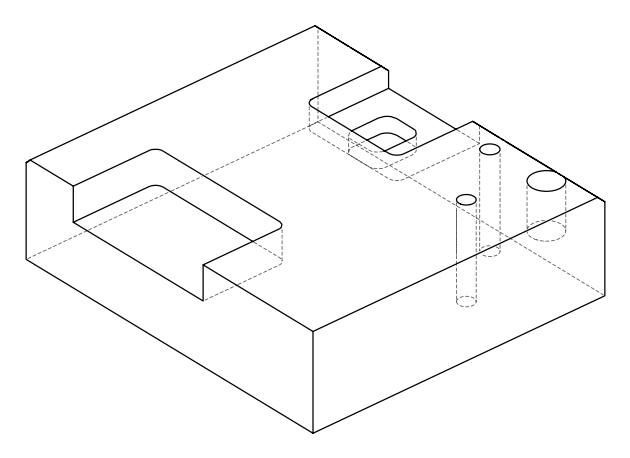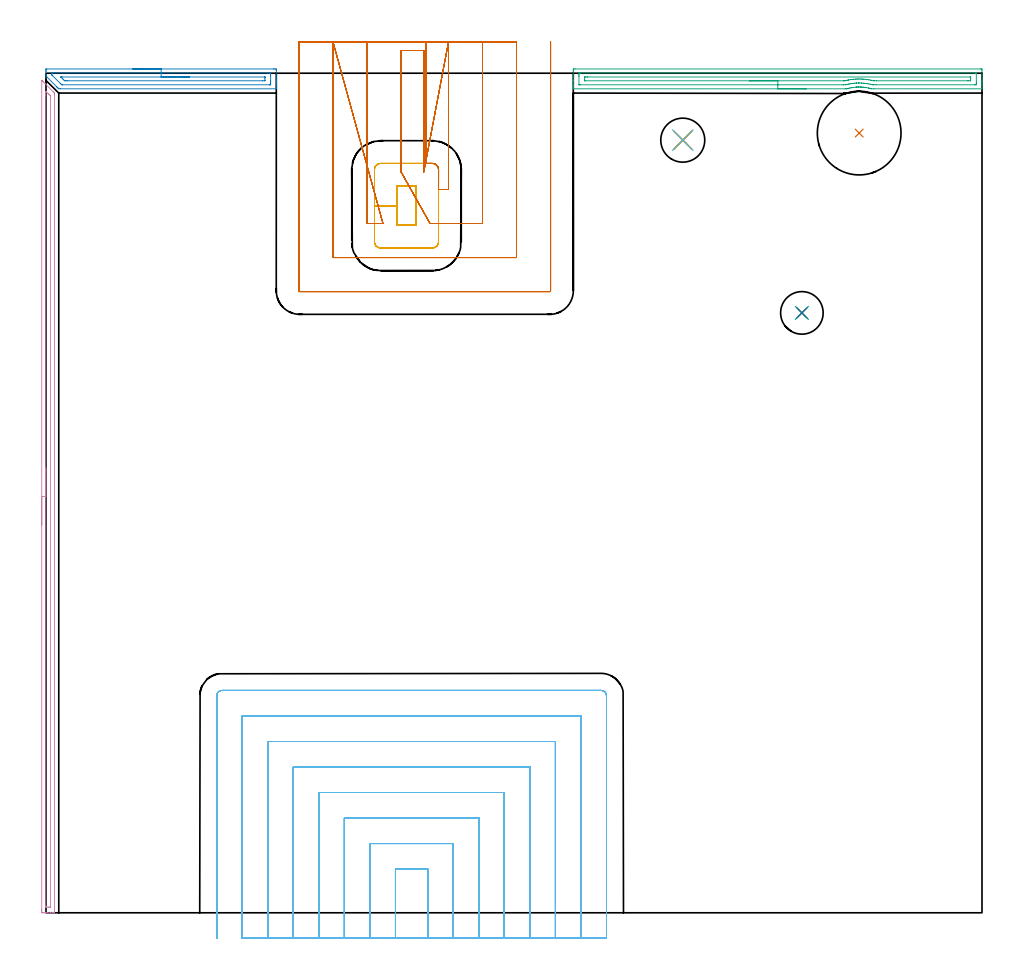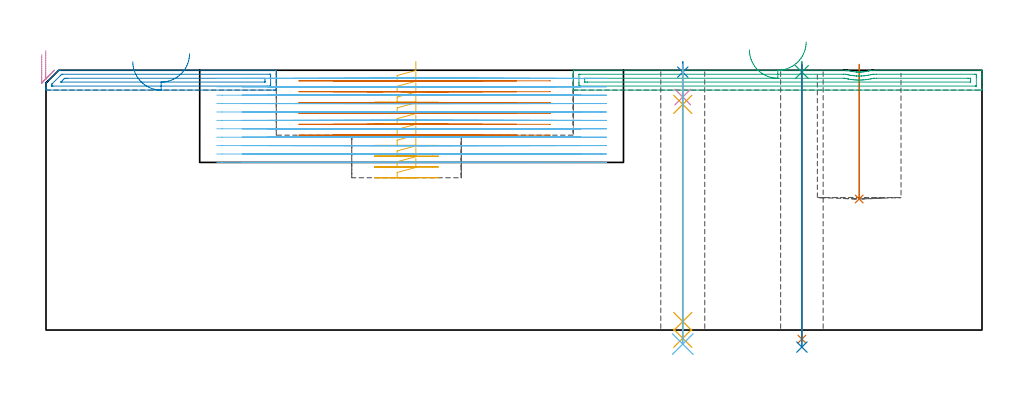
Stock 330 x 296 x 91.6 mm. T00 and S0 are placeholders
(PLAN: 14 operations, 10 tool changes, 88.3 min)
(1 INDEXABLE_INSERT_DRILL_BLIND_HOLE_FROM_SOLID | STEP1POCKET | NXT0302_030 | 0.19 min | 30776 mm3)
(2 AREA_MILL | FG_CHAMFER_SURFACE | UGT0205_001 | 2.1 min | 2099 mm3)
(3 AREA_MILL_1 | FG_CHAMFER_SURFACE_1 | UGT0205_001 | 3.65 min | 3637 mm3)
(4 AREA_MILL_2 | FG_CHAMFER_SURFACE_2 | UGT0205_001 | 4.84 min | 2946 mm3)
(5 MILL_RECTANGULAR_POCKET | POCKET_RECTANGULAR_STRAIGHT | UGT0201_008 | Follow Part, ap 4, ae 75% | 4.09 min | 63627 mm3)
(6 MILL_SLOT | SLOT_PARTIAL_RECTANGULAR | NXT0201_011 | Follow Part, ap 3, ae 75% | 56.79 min | 408962 mm3)
(7 MILL_SLOT_1 | SLOT_PARTIAL_RECTANGULAR_1 | UGT0201_008 | Follow Part, ap 4, ae 75% | 14.94 min | 164491 mm3)
(8 SPOT_DRILL | STEP1HOLE | NXT0321_9005460120000 | 0.03 min | 16 mm3)
(9 SPOT_DRILL_1 | STEP1HOLE_1 | NXT0321_9005460120000 | 0.03 min | 7 mm3)
(10 DRILL_BLIND_HOLE_INTO_CENTER | STEP1HOLE | UGT0301_185 | 0.05 min | 237 mm3)
(11 GUN_DRILL_THROUGH_HOLE | STEP1HOLE | UGT0307_002 | 0.46 min | 2335 mm3)
(12 SPADE_DRILL_TO_ENLARGE_THROUGH_HOLE | STEP1HOLE | UGT0306_006 | 0.4 min | 14680 mm3)
(13 DRILL_THROUGH_HOLE_INTO_CENTER | STEP1HOLE_1 | NXT0301_065 | 0.39 min | 6327 mm3)
(14 DRILL_TO_ENLARGE_THROUGH_HOLE | STEP1HOLE_1 | UGT0301_041 | 0.4 min | 9832 mm3)
(TOOL NXT0302_030 | Index. Insert Drill 29.5mm [880-D2950L32-03] | D29.5 PA176 FL89 Z2)
(TOOL UGT0205_001 | Chamfer Mill 20 x 3 x 45 deg. | D20 FL50 Z2)
(TOOL UGT0201_008 | End Mill 16 mm | D16 FL32 Z4)
(TOOL NXT0201_011 | ENDMILL 12mm [2P460-1200-NA 1630] | D12 FL38 Z6)
(TOOL NXT0321_9005460120000 | NC Spot Drill, 142deg, 12mm, Carbide, Uncoated | D12 PA142 FL30 Z2)
(TOOL UGT0301_185 | Twist Drill 6.3 mm | D6.3 PA118 FL61 Z2)
(TOOL UGT0307_002 | Gun Drill 6 mm | D6 PA130 FL24 Z1)
(TOOL UGT0306_006 | Spade Drill 15.5mm | D15.5 PA132 FL10 Z2)
(TOOL NXT0301_065 | Carbide Drill 9.4mm [860.1-0940-075A1-MM 2214] | D9.4 PA140 FL98 Z2)
(TOOL UGT0301_041 | Twist Drill 15 mm | D15 PA118 FL114 Z2)
(OP 1 INDEXABLE_INSERT_DRILL_BLIND_HOLE_FROM_SOLID)
G17 G21 G94 G90
T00 M6
G54
G17 G0 G90 X286.7 Y274.9 S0 M3
G43 Z101.6 H1
G94 G81 G98 Z46.2 F250. R93.6
G80
M5
M2
(OP 2 AREA_MILL)
G17 G21 G94 G90
T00 M6
G54
G17 G0 G90 X30.6 Y297.5 S1061 M3
G43 Z101.6 H0
Z94.6
G94 G1 X30.638 Z93.728 F250.
X30.752 Z92.864
X30.941 Z92.012
X31.203 Z91.18
X31.537 Z90.374
X31.94 Z89.6
X32.408 Z88.864
X32.94 Z88.172
X33.529 Z87.529
X34.172 Z86.94
X34.864 Z86.408
X35.6 Z85.94
X36.374 Z85.537
X37.18 Z85.203
X38.012 Z84.941
X38.863 Z84.752
X39.728 Z84.638
X40.6 Z84.6
X80.207
X80.634 Y297.499 Z84.601
X81.056 Y297.495 Z84.603
X81.19 Y297.491 Z84.605
X81.2 Y297.078 Z85.018
Y294.44 Z87.654
Y293.8 Z88.297
Y293.56 Z88.537
Y292.921 Z89.176
Y292.681 Z89.415
Y292.201 Z89.898
X81.199 Y290.729 Z91.37
X81.19 Y290.506 Z91.592
X81.079 Y290.5 Z91.6
X5.014
X4.494 Y290.503 Z91.589
X4.31 Y290.69 Z91.409
X4.295 Y290.705 Z91.394
X4.125 Y290.875 Z91.224
X4.077 Y290.922 Z91.175
X4.031 Y290.968 Z91.131
X3.828 Y291.172 Z90.927
X3.783 Y291.215 Z90.882
X3.741 Y291.258 Z90.841
X0.27 Y294.73 Z87.369
X0.121 Y294.879 Z87.217
X0.01 Y294.994 Z87.103
X0. Y295.079 Z87.021
Y296.598 Z85.501
Y297.078 Z85.018
Y297.317 Z84.78
X0.002 Y297.491 Z84.606
X0.121 Y297.5 Z84.6
X40.6
Y296.086 Z86.014
X78.079
X78.855 Y296.085 Z86.015
X78.971 Y296.084 Z86.016
X79.183 Y296.079 Z86.021
X79.19 Y296.011 Z86.089
X79.197 Y295.86 Z86.24
X79.199 Y295.319 Z86.781
X79.2 Y294.978 Z87.122
Y293.219 Z88.881
X79.199 Y292.681 Z89.419
X79.198 Y292.342 Z89.758
X79.19 Y291.998 Z90.102
X79.184 Y291.921 Z90.179
X79.145 Y291.919 Z90.181
X79.049 Y291.916 Z90.184
X78.855 Y291.915 Z90.185
X78.741 Y291.914 Z90.186
X5.904 Y291.915 Z90.185
X5.789
X5.597 Y291.919 Z90.181
X5.553 Y291.921 Z90.179
X5.444 Y292.017 Z90.083
X5.27 Y292.186 Z89.914
X5.014 Y292.436 Z89.664
X2.345 Y295.104 Z86.996
X2.133 Y295.319 Z86.781
X2.065 Y295.392 Z86.708
X2.014 Y295.448 Z86.652
X2.01 Y295.49 Z86.61
X2.004 Y295.657 Z86.443
X2.01 Y296.002 Z86.098
X2.016 Y296.079 Z86.021
X2.055 Y296.081 Z86.019
X2.151 Y296.084 Z86.016
X2.345 Y296.085 Z86.015
X2.459 Y296.086 Z86.014
X40.6
Y294.672 Z87.428
X77.075 Y294.671 Z87.429
X77.153 Y294.67 Z87.43
X77.18 Y294.668 Z87.432
X77.189 Y294.666 Z87.434
X77.192 Y294.644 Z87.456
X77.197 Y294.563 Z87.537
X77.199 Y294.44 Z87.66
X77.2 Y294.317 Z87.783
X77.197 Y293.56 Z88.54
X77.195 Y293.442 Z88.658
X77.183 Y293.335 Z88.765
X77.075 Y293.334 Z88.766
X76.419 Y293.329 Z88.771
X7.683
X7.025 Y293.331 Z88.769
X6.794 Y293.335 Z88.765
X6.57 Y293.341 Z88.759
X6.345 Y293.56 Z88.54
X5.904 Y293.996 Z88.104
X5.461 Y294.44 Z87.66
X5.316 Y294.587 Z87.513
X5.267 Y294.641 Z87.459
X5.248 Y294.662 Z87.438
X5.279 Y294.665 Z87.435
X5.435 Y294.668 Z87.432
X5.67 Y294.671 Z87.429
X40.6 Y294.672 Z87.428
X41.472 Z87.467
X42.336 Z87.58
X43.188 Z87.769
X44.02 Z88.032
X44.826 Z88.365
X45.6 Z88.768
X46.336 Z89.237
X47.028 Z89.768
X47.671 Z90.357
X48.26 Z91.001
X48.791 Z91.693
X49.26 Z92.428
X49.663 Z93.202
X49.997 Z94.008
X50.259 Z94.84
X50.448 Z95.692
X50.562 Z96.557
X50.6 Z97.428
G0 Z101.6
M5
M2
(OP 3 AREA_MILL_1)
G17 G21 G94 G90
T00 M6
G54
G17 G0 G90 X268.01 Y290.501 S1061 M3
G43 Z101.6 H0
G94 G1 X267.972 Z100.728 F250.
X267.858 Z99.863
X267.669 Z99.011
X267.407 Z98.179
X267.073 Z97.373
X266.67 Z96.599
X266.202 Z95.864
X265.67 Z95.172
X265.081 Z94.528
X264.438 Z93.939
X263.746 Z93.408
X263.01 Z92.939
X262.236 Z92.536
X261.43 Y290.5 Z92.203
X260.598 Z91.94
X259.746 Z91.751
X258.882 Z91.638
X258.01 Z91.599
X186.066 Z91.6
X185.91 Y290.506 Z91.593
X185.9 Y290.814 Z91.285
Y291.147 Z90.952
Y291.802 Z90.293
Y293.008 Z89.089
Y293.56 Z88.534
Y296.802 Z85.295
X185.903 Y297.078 Z85.019
X185.91 Y297.492 Z84.605
X186.088 Y297.496 Z84.602
X186.513 Y297.5 Z84.6
X329.387 Y297.499 Z84.601
X329.812 Y297.496 Z84.602
X329.99 Y297.492 Z84.605
X330. Y297.078 Z85.019
Y293.56 Z88.534
Y293.008 Z89.089
Y292.681 Z89.415
Y292.129 Z89.967
Y291.802 Z90.293
Y290.814 Z91.286
X329.99 Y290.506 Z91.593
X329.834 Y290.5 Z91.6
X291.883 Y290.503 Z91.597
X291.06 Y290.51 Z91.589
X290.99 Y290.521 Z91.578
X290.892 Y290.545 Z91.554
X290.607 Y290.614 Z91.48
X290.158 Y290.729 Z91.37
X290.058 Y290.754 Z91.345
X289.959 Y290.774 Z91.325
X289.167 Y290.933 Z91.165
X288.979 Y290.964 Z91.135
X288.721 Y291.005 Z91.093
X288.311 Y291.051 Z91.043
X288.275 Y291.056 Z91.039
X287.863 Y291.087 Z91.008
X287.418 Y291.118 Z90.97
X287.383 Y291.121 Z90.968
X287.109 Y291.127 Z90.964
X286.993 Y291.129 Z90.959
X286.542 Y291.138 Z90.956
X286.528 Z90.955
X286.491 Y291.14 Z90.956
X286.045 Y291.129 Z90.965
X285.867 Y291.115 Z90.974
X285.719 Y291.107 Z90.987
X285.632 Y291.101 Z90.992
X285.599 Y291.099 Z90.994
X284.707 Y291.002 Z91.092
X284.44 Y290.958 Z91.138
X284.293 Y290.933 Z91.161
X284.218 Y290.922 Z91.175
X284.143 Y290.91 Z91.188
X283.815 Y290.853 Z91.239
X283.369 Y290.763 Z91.335
X282.888 Y290.644 Z91.455
X282.529 Y290.551 Z91.545
X282.387 Y290.517 Z91.579
X282.069 Y290.502 Z91.598
X282.06
X258.01 Y290.5 Z91.599
Y291.915 Z90.185
X188.299
X188.183
X187.938 Y291.92 Z90.18
X187.914 Y291.921 Z90.179
X187.909 Y291.937 Z90.163
X187.903 Y291.968 Z90.132
X187.901 Y291.998 Z90.102
X187.9 Y294.832 Z87.268
X187.902 Y295.319 Z86.781
X187.906 Y295.706 Z86.394
X187.919 Y296.079 Z86.021
X188.299 Y296.084 Z86.016
X188.414 Y296.085 Z86.015
X327.601
X327.717
X327.962 Y296.08 Z86.02
X327.986 Y296.079 Z86.021
X327.991 Y296.063 Z86.037
X327.997 Y296.033 Z86.067
X327.999 Y296.002 Z86.098
X328. Y293.168 Z88.932
X327.998 Y292.681 Z89.419
X327.994 Y292.294 Z89.806
X327.981 Y291.921 Z90.179
X327.601 Y291.916 Z90.184
X327.486 Y291.915 Z90.185
X292.658 Y291.917 Z90.183
X291.883 Y291.919 Z90.181
X291.762 Y291.921 Z90.179
X291.375 Y291.932 Z90.168
X290.99 Y292.022 Z90.078
X290.699 Y292.088 Z90.012
X290.097 Y292.21 Z89.89
X289.58 Y292.311 Z89.789
X289.204 Y292.371 Z89.729
X288.542 Y292.453 Z89.647
X288.311 Y292.473 Z89.627
X287.573 Y292.528 Z89.572
X287.418 Y292.535 Z89.565
X286.655 Y292.553 Z89.547
X286.599 Y292.554 Z89.546
X286.525 Y292.552 Z89.548
X285.784 Y292.532 Z89.568
X285.687 Y292.527 Z89.573
X285.632 Y292.523 Z89.577
X284.965 Y292.459 Z89.641
X284.739 Y292.434 Z89.666
X284.17 Y292.362 Z89.738
X284.019 Y292.341 Z89.759
X283.846 Y292.312 Z89.788
X283.406 Y292.235 Z89.865
X282.953 Y292.144 Z89.956
X282.669 Y292.082 Z90.018
X282.06 Y291.943 Z90.157
X281.939 Y291.921 Z90.179
X281.167 Y291.916 Z90.184
X281.052 Y291.915 Z90.185
X258.01
Y293.329 Z88.771
X190.085
X190.006 Y293.33 Z88.77
X189.944 Y293.333 Z88.767
X189.911 Y293.335 Z88.765
X189.909 Y293.379 Z88.721
X189.903 Y293.56 Z88.54
X189.901 Y293.741 Z88.359
X189.904 Y294.44 Z87.66
X189.908 Y294.613 Z87.487
X189.917 Y294.665 Z87.435
X189.967 Y294.667 Z87.433
X190.085 Y294.669 Z87.431
X190.742 Y294.671 Z87.429
X190.977 Y294.672 Z87.428
X325.815 Y294.671 Z87.429
X325.894 Y294.67 Z87.43
X325.956 Y294.667 Z87.433
X325.989 Y294.665 Z87.435
X325.991 Y294.621 Z87.479
X325.997 Y294.44 Z87.66
X325.999 Y294.259 Z87.841
X325.996 Y293.56 Z88.54
X325.992 Y293.387 Z88.713
X325.983 Y293.336 Z88.764
X325.932 Y293.334 Z88.766
X325.815 Y293.332 Z88.768
X325.157 Y293.329 Z88.771
X324.923
X292.776 Y293.332 Z88.768
X292.111 Y293.335 Z88.765
X291.883 Y293.339 Z88.761
X291.717 Y293.347 Z88.753
X290.99 Y293.506 Z88.594
X290.725 Y293.56 Z88.54
X290.097 Y293.679 Z88.421
X289.951 Y293.704 Z88.396
X289.204 Y293.807 Z88.293
X288.918 Y293.842 Z88.258
X288.311 Y293.894 Z88.206
X287.944 Y293.921 Z88.179
X287.418 Y293.948 Z88.152
X287.015 Y293.957 Z88.143
X286.525 Y293.963 Z88.137
X286.125 Y293.954 Z88.146
X285.632 Y293.938 Z88.162
X285.275 Y293.911 Z88.189
X284.739 Y293.863 Z88.237
X284.462 Y293.833 Z88.267
X283.846 Y293.757 Z88.343
X283.671 Y293.733 Z88.367
X282.953 Y293.618 Z88.482
X282.904 Y293.609 Z88.491
X282.652 Y293.56 Z88.54
X282.165 Y293.457 Z88.643
X282.06 Y293.433 Z88.667
X281.718 Y293.356 Z88.744
X281.644 Y293.34 Z88.76
X281.566 Y293.336 Z88.764
X281.4 Y293.331 Z88.769
X281.167 Y293.33 Z88.77
X258.01 Y293.329 Z88.771
X257.138 Z88.809
X256.273 Z88.923
X255.422 Z89.112
X254.59 Z89.374
X253.784 Z89.708
X253.01 Z90.111
X252.274 Z90.58
X251.582 Z91.111
X250.939 Z91.7
X250.35 Z92.343
X249.818 Z93.035
X249.35 Z93.771
X248.947 Z94.545
X248.613 Z95.351
X248.351 Z96.183
X248.162 Z97.035
X248.048 Z97.9
X248.01 Z98.771
G0 Z101.6
M5
M2
(OP 4 AREA_MILL_2)
G17 G21 G94 G90
T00 M6
G54
G17 G0 G90 X-1.5 Y136.75 S1061 M3
G43 Z101.6 H0
Z97.1
G94 G1 Y136.788 Z96.228 F250.
Y136.902 Z95.363
Y137.091 Z94.512
Y137.353 Z93.68
Y137.687 Z92.874
Y138.09 Z92.1
Y138.559 Z91.364
Y139.09 Z90.672
Y139.679 Z90.029
Y140.322 Z89.44
Y141.014 Z88.908
Y141.75 Z88.44
Y142.524 Z88.037
Y143.33 Z87.703
Y144.162 Z87.441
Y145.014 Z87.252
Y145.878 Z87.138
Y146.75 Z87.1
X-1.499 Y293.498 Z87.099
X-1.498 Z87.101
X-1.472 Y293.472 Z87.128
X-1.422 Y293.422 Z87.178
X-1.017 Y293.019 Z87.579
X2.517 Y289.484 Z91.115
X2.962 Y289.038 Z91.561
X2.998 Y288.996 Z91.585
X3. Y288.408 Z91.6
Y0.177
X2.997 Y0.008 Z91.588
X2.984 Y0. Z91.575
X2.618 Z91.218
X2.332 Z90.932
X1.634 Z90.229
X0.401 Z88.998
X-0.134 Z88.461
X-0.75 Z87.845
X-1.017 Y0.001 Z87.578
X-1.256 Y0.004 Z87.34
X-1.491 Y0.009 Z87.105
X-1.494 Y0.141 Z87.102
X-1.499 Y0.623 Z87.101
X-1.5 Y1.112 Z87.1
Y146.75
X-0.086 Z88.514
Y288.36
X-0.084 Y289.252 Z88.516
X-0.083 Y289.302 Z88.517
X-0.068 Y289.606 Z88.532
X0.026 Y289.517 Z88.626
X0.247 Y289.302 Z88.847
X0.75 Y288.8 Z89.35
X1.14 Y288.408 Z89.74
X1.54 Y287.998 Z90.14
X1.579 Y287.953 Z90.179
X1.581 Y287.931 Z90.181
X1.584 Y287.879 Z90.184
X1.585 Y287.774 Z90.185
X1.586 Y287.563 Z90.186
X1.585 Y2.094 Z90.185
X1.584 Y2.041 Z90.184
X1.582 Y2.017 Z90.182
X1.58 Y2.011 Z90.18
X1.562 Y2.009 Z90.162
X1.155 Y2.001 Z89.755
X0.75 Z89.35
X0.27 Y2.003 Z88.87
X0.032 Y2.01 Z88.632
X-0.079 Y2.019 Z88.521
X-0.085 Y2.362 Z88.515
Y2.411
X-0.086 Y146.75 Z88.514
Y147.622 Z88.552
Y148.487 Z88.666
Y149.338 Z88.855
Y150.17 Z89.117
Y150.976 Z89.451
Y151.75 Z89.854
Y152.486 Z90.323
Y153.178 Z90.854
Y153.821 Z91.443
Y154.41 Z92.086
Y154.942 Z92.778
Y155.41 Z93.514
Y155.813 Z94.288
Y156.147 Z95.094
Y156.409 Z95.926
Y156.598 Z96.778
Y156.712 Z97.643
Y156.75 Z98.514
G0 Z101.6
M5
M2
(OP 5 MILL_RECTANGULAR_POCKET)
G17 G21 G94 G90
T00 M6
G54
G17 G0 G90 X130.4 Y244.324 S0 M3
G43 Z101.695 H0
Z94.695
G94 G1 Y256.2 Z91.512 F250.
X123.8 Z89.744
Y249.3 Z87.895
Y242.4 F500.
X130.4
Y256.2
X123.8
Y249.3
X115.8
Y236.6
G3 X118. Y234.4 R2.2
G1 X136.2
G3 X138.4 Y236.6 R2.2
G1 Y262.
G3 X136.2 Y264.2 R2.2
G1 X118.
G3 X115.8 Y262. R2.2
G1 Y249.3
Y248.3
G0 X130.4 Y244.324 Z90.895
G1 Y256.2 Z87.713 F250.
X123.8 Z85.945
Y249.3 Z84.096
Y242.4 F500.
X130.4
Y256.2
X123.8
Y249.3
X115.8
Y236.6
G3 X118. Y234.4 R2.2
G1 X136.2
G3 X138.4 Y236.6 R2.2
G1 Y262.
G3 X136.2 Y264.2 R2.2
G1 X118.
G3 X115.8 Y262. R2.2
G1 Y249.3
Y248.3
G0 X130.4 Y244.324 Z87.096
G1 Y256.2 Z83.914 F250.
X123.8 Z82.145
Y249.3 Z80.296
Y242.4 F500.
X130.4
Y256.2
X123.8
Y249.3
X115.8
Y236.6
G3 X118. Y234.4 R2.2
G1 X136.2
G3 X138.4 Y236.6 R2.2
G1 Y262.
G3 X136.2 Y264.2 R2.2
G1 X118.
G3 X115.8 Y262. R2.2
G1 Y249.3
Y248.3
G0 X130.4 Y244.324 Z83.296
G1 Y256.2 Z80.114 F250.
X123.8 Z78.346
Y249.3 Z76.497
Y242.4 F500.
X130.4
Y256.2
X123.8
Y249.3
X115.8
Y236.6
G3 X118. Y234.4 R2.2
G1 X136.2
G3 X138.4 Y236.6 R2.2
G1 Y262.
G3 X136.2 Y264.2 R2.2
G1 X118.
G3 X115.8 Y262. R2.2
G1 Y249.3
Y248.3
G0 X130.4 Y244.324 Z79.497
G1 Y256.2 Z76.315 F250.
X123.8 Z74.546
Y249.3 Z72.697
Y242.4 F500.
X130.4
Y256.2
X123.8
Y249.3
X115.8
Y236.6
G3 X118. Y234.4 R2.2
G1 X136.2
G3 X138.4 Y236.6 R2.2
G1 Y262.
G3 X136.2 Y264.2 R2.2
G1 X118.
G3 X115.8 Y262. R2.2
G1 Y249.3
Y248.3
G0 X130.4 Y244.324 Z75.697
G1 Y256.2 Z72.515 F250.
X123.8 Z70.747
Y249.3 Z68.898
Y242.4 F500.
X130.4
Y256.2
X123.8
Y249.3
X115.8
Y236.6
G3 X118. Y234.4 R2.2
G1 X136.2
G3 X138.4 Y236.6 R2.2
G1 Y262.
G3 X136.2 Y264.2 R2.2
G1 X118.
G3 X115.8 Y262. R2.2
G1 Y249.3
Y248.3
G0 X130.4 Y244.324 Z71.898
G1 Y256.2 Z68.716 F250.
X123.8 Z66.947
Y249.3 Z65.098
Y242.4 F500.
X130.4
Y256.2
X123.8
Y249.3
X115.8
Y236.6
G3 X118. Y234.4 R2.2
G1 X136.2
G3 X138.4 Y236.6 R2.2
G1 Y262.
G3 X136.2 Y264.2 R2.2
G1 X118.
G3 X115.8 Y262. R2.2
G1 Y249.3
Y248.3
G0 X130.4 Y244.324 Z68.098
G1 Y256.2 Z64.916 F250.
X123.8 Z63.148
Y249.3 Z61.299
Y242.4 F500.
X130.4
Y256.2
X123.8
Y249.3
X115.8
Y236.6
G3 X118. Y234.4 R2.2
G1 X136.2
G3 X138.4 Y236.6 R2.2
G1 Y262.
G3 X136.2 Y264.2 R2.2
G1 X118.
G3 X115.8 Y262. R2.2
G1 Y249.3
Y248.3
G0 X130.4 Y244.324 Z64.299
G1 Y256.2 Z61.117 F250.
X123.8 Z59.348
Y249.3 Z57.499
Y242.4 F500.
X130.4
Y256.2
X123.8
Y249.3
X115.8
Y236.6
G3 X118. Y234.4 R2.2
G1 X136.2
G3 X138.4 Y236.6 R2.2
G1 Y262.
G3 X136.2 Y264.2 R2.2
G1 X118.
G3 X115.8 Y262. R2.2
G1 Y249.3
Y248.3
G0 X130.4 Y244.324 Z60.499
G1 Y256.2 Z57.317 F250.
X123.8 Z55.549
Y249.3 Z53.7
Y242.4 F500.
X130.4
Y256.2
X123.8
Y249.3
X115.8
Y236.6
G3 X118. Y234.4 R2.2
G1 X136.2
G3 X138.4 Y236.6 R2.2
G1 Y262.
G3 X136.2 Y264.2 R2.2
G1 X118.
G3 X115.8 Y262. R2.2
G1 Y249.3
Y248.3
G0 Z101.695
M5
M2
(OP 6 MILL_SLOT)
G17 G21 G94 G90
T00 M6
G54
G17 G0 G90 X134.6 Y-9. S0 M3
G43 Z101.695 H1
Z88.731
G94 G1 Y-6. F250.
Y15.4 F500.
X123.2
Y-6.
Y-9. F250.
X143.6
Y-6.
Y24.4 F500.
X114.2
Y-6.
Y-9. F250.
X152.6
Y-6.
Y33.4 F500.
X105.2
Y-6.
Y-9. F250.
X161.6
Y-6.
Y42.4 F500.
X96.2
Y-6.
Y-9. F250.
X170.6
Y-6.
Y51.4 F500.
X87.2
Y-6.
Y-9. F250.
X179.6
Y-6.
Y60.4 F500.
X78.2
Y-6.
Y-9. F250.
X188.6
Y-6.
Y69.4 F500.
X69.2
Y-6.
Y-9. F250.
X197.6
Y-6.
Y76.5 F500.
G3 X195.7 Y78.4 R1.9
G1 X62.1
G3 X60.2 Y76.5 R1.9
G1 Y-6.
Y-9. F250.
G0 X134.6 Z85.768
G1 Y-6.
Y15.4 F500.
X123.2
Y-6.
Y-9. F250.
X143.6
Y-6.
Y24.4 F500.
X114.2
Y-6.
Y-9. F250.
X152.6
Y-6.
Y33.4 F500.
X105.2
Y-6.
Y-9. F250.
X161.6
Y-6.
Y42.4 F500.
X96.2
Y-6.
Y-9. F250.
X170.6
Y-6.
Y51.4 F500.
X87.2
Y-6.
Y-9. F250.
X179.6
Y-6.
Y60.4 F500.
X78.2
Y-6.
Y-9. F250.
X188.6
Y-6.
Y69.4 F500.
X69.2
Y-6.
Y-9. F250.
X197.6
Y-6.
Y76.5 F500.
G3 X195.7 Y78.4 R1.9
G1 X62.1
G3 X60.2 Y76.5 R1.9
G1 Y-6.
Y-9. F250.
G0 X134.6 Z82.805
G1 Y-6.
Y15.4 F500.
X123.2
Y-6.
Y-9. F250.
X143.6
Y-6.
Y24.4 F500.
X114.2
Y-6.
Y-9. F250.
X152.6
Y-6.
Y33.4 F500.
X105.2
Y-6.
Y-9. F250.
X161.6
Y-6.
Y42.4 F500.
X96.2
Y-6.
Y-9. F250.
X170.6
Y-6.
Y51.4 F500.
X87.2
Y-6.
Y-9. F250.
X179.6
Y-6.
Y60.4 F500.
X78.2
Y-6.
Y-9. F250.
X188.6
Y-6.
Y69.4 F500.
X69.2
Y-6.
Y-9. F250.
X197.6
Y-6.
Y76.5 F500.
G3 X195.7 Y78.4 R1.9
G1 X62.1
G3 X60.2 Y76.5 R1.9
G1 Y-6.
Y-9. F250.
G0 X134.6 Z79.842
G1 Y-6.
Y15.4 F500.
X123.2
Y-6.
Y-9. F250.
X143.6
Y-6.
Y24.4 F500.
X114.2
Y-6.
Y-9. F250.
X152.6
Y-6.
Y33.4 F500.
X105.2
Y-6.
Y-9. F250.
X161.6
Y-6.
Y42.4 F500.
X96.2
Y-6.
Y-9. F250.
X170.6
Y-6.
Y51.4 F500.
X87.2
Y-6.
Y-9. F250.
X179.6
Y-6.
Y60.4 F500.
X78.2
Y-6.
Y-9. F250.
X188.6
Y-6.
Y69.4 F500.
X69.2
Y-6.
Y-9. F250.
X197.6
Y-6.
Y76.5 F500.
G3 X195.7 Y78.4 R1.9
G1 X62.1
G3 X60.2 Y76.5 R1.9
G1 Y-6.
Y-9. F250.
G0 X134.6 Z76.879
G1 Y-6.
Y15.4 F500.
X123.2
Y-6.
Y-9. F250.
X143.6
Y-6.
Y24.4 F500.
X114.2
Y-6.
Y-9. F250.
X152.6
Y-6.
Y33.4 F500.
X105.2
Y-6.
Y-9. F250.
X161.6
Y-6.
Y42.4 F500.
X96.2
Y-6.
Y-9. F250.
X170.6
Y-6.
Y51.4 F500.
X87.2
Y-6.
Y-9. F250.
X179.6
Y-6.
Y60.4 F500.
X78.2
Y-6.
Y-9. F250.
X188.6
Y-6.
Y69.4 F500.
X69.2
Y-6.
Y-9. F250.
X197.6
Y-6.
Y76.5 F500.
G3 X195.7 Y78.4 R1.9
G1 X62.1
G3 X60.2 Y76.5 R1.9
G1 Y-6.
Y-9. F250.
G0 X134.6 Z73.916
G1 Y-6.
Y15.4 F500.
X123.2
Y-6.
Y-9. F250.
X143.6
Y-6.
Y24.4 F500.
X114.2
Y-6.
Y-9. F250.
X152.6
Y-6.
Y33.4 F500.
X105.2
Y-6.
Y-9. F250.
X161.6
Y-6.
Y42.4 F500.
X96.2
Y-6.
Y-9. F250.
X170.6
Y-6.
Y51.4 F500.
X87.2
Y-6.
Y-9. F250.
X179.6
Y-6.
Y60.4 F500.
X78.2
Y-6.
Y-9. F250.
X188.6
Y-6.
Y69.4 F500.
X69.2
Y-6.
Y-9. F250.
X197.6
Y-6.
Y76.5 F500.
G3 X195.7 Y78.4 R1.9
G1 X62.1
G3 X60.2 Y76.5 R1.9
G1 Y-6.
Y-9. F250.
G0 X134.6 Z70.953
G1 Y-6.
Y15.4 F500.
X123.2
Y-6.
Y-9. F250.
X143.6
Y-6.
Y24.4 F500.
X114.2
Y-6.
Y-9. F250.
X152.6
Y-6.
Y33.4 F500.
X105.2
Y-6.
Y-9. F250.
X161.6
Y-6.
Y42.4 F500.
X96.2
Y-6.
Y-9. F250.
X170.6
Y-6.
Y51.4 F500.
X87.2
Y-6.
Y-9. F250.
X179.6
Y-6.
Y60.4 F500.
X78.2
Y-6.
Y-9. F250.
X188.6
Y-6.
Y69.4 F500.
X69.2
Y-6.
Y-9. F250.
X197.6
Y-6.
Y76.5 F500.
G3 X195.7 Y78.4 R1.9
G1 X62.1
G3 X60.2 Y76.5 R1.9
G1 Y-6.
Y-9. F250.
G0 X134.6 Z67.989
G1 Y-6.
Y15.4 F500.
X123.2
Y-6.
Y-9. F250.
X143.6
Y-6.
Y24.4 F500.
X114.2
Y-6.
Y-9. F250.
X152.6
Y-6.
Y33.4 F500.
X105.2
Y-6.
Y-9. F250.
X161.6
Y-6.
Y42.4 F500.
X96.2
Y-6.
Y-9. F250.
X170.6
Y-6.
Y51.4 F500.
X87.2
Y-6.
Y-9. F250.
X179.6
Y-6.
Y60.4 F500.
X78.2
Y-6.
Y-9. F250.
X188.6
Y-6.
Y69.4 F500.
X69.2
Y-6.
Y-9. F250.
X197.6
Y-6.
Y76.5 F500.
G3 X195.7 Y78.4 R1.9
G1 X62.1
G3 X60.2 Y76.5 R1.9
G1 Y-6.
Y-9. F250.
G0 X134.6 Z65.026
G1 Y-6.
Y15.4 F500.
X123.2
Y-6.
Y-9. F250.
X143.6
Y-6.
Y24.4 F500.
X114.2
Y-6.
Y-9. F250.
X152.6
Y-6.
Y33.4 F500.
X105.2
Y-6.
Y-9. F250.
X161.6
Y-6.
Y42.4 F500.
X96.2
Y-6.
Y-9. F250.
X170.6
Y-6.
Y51.4 F500.
X87.2
Y-6.
Y-9. F250.
X179.6
Y-6.
Y60.4 F500.
X78.2
Y-6.
Y-9. F250.
X188.6
Y-6.
Y69.4 F500.
X69.2
Y-6.
Y-9. F250.
X197.6
Y-6.
Y76.5 F500.
G3 X195.7 Y78.4 R1.9
G1 X62.1
G3 X60.2 Y76.5 R1.9
G1 Y-6.
Y-9. F250.
G0 X134.6 Z62.063
G1 Y-6.
Y15.4 F500.
X123.2
Y-6.
Y-9. F250.
X143.6
Y-6.
Y24.4 F500.
X114.2
Y-6.
Y-9. F250.
X152.6
Y-6.
Y33.4 F500.
X105.2
Y-6.
Y-9. F250.
X161.6
Y-6.
Y42.4 F500.
X96.2
Y-6.
Y-9. F250.
X170.6
Y-6.
Y51.4 F500.
X87.2
Y-6.
Y-9. F250.
X179.6
Y-6.
Y60.4 F500.
X78.2
Y-6.
Y-9. F250.
X188.6
Y-6.
Y69.4 F500.
X69.2
Y-6.
Y-9. F250.
X197.6
Y-6.
Y76.5 F500.
G3 X195.7 Y78.4 R1.9
G1 X62.1
G3 X60.2 Y76.5 R1.9
G1 Y-6.
Y-9. F250.
G0 X134.6 Z59.1
G1 Y-6.
Y15.4 F500.
X123.2
Y-6.
Y-9. F250.
X143.6
Y-6.
Y24.4 F500.
X114.2
Y-6.
Y-9. F250.
X152.6
Y-6.
Y33.4 F500.
X105.2
Y-6.
Y-9. F250.
X161.6
Y-6.
Y42.4 F500.
X96.2
Y-6.
Y-9. F250.
X170.6
Y-6.
Y51.4 F500.
X87.2
Y-6.
Y-9. F250.
X179.6
Y-6.
Y60.4 F500.
X78.2
Y-6.
Y-9. F250.
X188.6
Y-6.
Y69.4 F500.
X69.2
Y-6.
Y-9. F250.
X197.6
Y-6.
Y76.5 F500.
G3 X195.7 Y78.4 R1.9
G1 X62.1
G3 X60.2 Y76.5 R1.9
G1 Y-6.
Y-9. F250.
G0 Z101.695
M5
M2
(OP 7 MILL_SLOT_1)
G17 G21 G94 G90
T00 M6
G54
G17 G0 G90 X133.9 Y307. S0 M3
G43 Z101.695 H0
Z87.862
G94 G1 Y304. F250.
Y264.2 F500.
X136.2 Y264.21
X136.878 Y264.103
X137.519 Y263.773
X137.973 Y263.32
X138.303 Y262.678
X138.41 Y262.
X138.4 Y255.
X141.9
Y304.
Y307. F250.
X133.2 Y261.2 F500.
Y264.2 F250.
Y304. F500.
X125.2
Y264.2
Y261.2 F250.
X135.4 Y243. F500.
X138.4 F250.
X153.9 F500.
Y304.
Y307. F250.
X113.2
Y304.
Y243. F500.
X115.8
X118.8 F250.
X101.2 Y307. F500.
Y304. F250.
Y231. F500.
X165.9
Y304.
Y307. F250.
X89.2
Y304.
Y219.3 F500.
G3 X89.5 Y219. R0.3
G1 X177.6
G3 X177.9 Y219.3 R0.3
G1 Y304.
Y307. F250.
G0 X133.9 Z84.03
G1 Y304.
Y264.2 F500.
X136.2 Y264.21
X136.878 Y264.102
X137.084 Y264.007
X137.37 Y263.861
X137.521 Y263.772
X137.973 Y263.32
X138.303 Y262.678
X138.41 Y262.003
X138.4 Y255.
X141.9
Y304.
Y307. F250.
X133.2 Y261.2 F500.
Y264.2 F250.
Y304. F500.
X125.2
Y264.2
Y261.2 F250.
X135.4 Y243. F500.
X138.4 F250.
X153.9 F500.
Y304.
Y307. F250.
X113.2
Y304.
Y243. F500.
X115.8
X118.8 F250.
X101.2 Y307. F500.
Y304. F250.
Y231. F500.
X165.9
Y304.
Y307. F250.
X89.2
Y304.
Y219.3 F500.
G3 X89.5 Y219. R0.3
G1 X177.6
G3 X177.9 Y219.3 R0.3
G1 Y304.
Y307. F250.
G0 X133.9 Z80.197
G1 Y304.
Y264.2 F500.
X136.2 Y264.21
X136.878 Y264.102
X137.084 Y264.007
X137.37 Y263.861
X137.521 Y263.772
X137.973 Y263.32
X138.303 Y262.678
X138.41 Y262.003
X138.4 Y255.
X141.9
Y304.
Y307. F250.
X133.2 Y261.2 F500.
Y264.2 F250.
Y304. F500.
X125.2
Y264.2
Y261.2 F250.
X135.4 Y243. F500.
X138.4 F250.
X153.9 F500.
Y304.
Y307. F250.
X113.2
Y304.
Y243. F500.
X115.8
X118.8 F250.
X101.2 Y307. F500.
Y304. F250.
Y231. F500.
X165.9
Y304.
Y307. F250.
X89.2
Y304.
Y219.3 F500.
G3 X89.5 Y219. R0.3
G1 X177.6
G3 X177.9 Y219.3 R0.3
G1 Y304.
Y307. F250.
G0 X133.9 Z76.365
G1 Y304.
Y264.2 F500.
X136.2 Y264.21
X136.878 Y264.103
X137.519 Y263.773
X137.973 Y263.32
X138.303 Y262.678
X138.41 Y262.
X138.4 Y255.
X141.9
Y304.
Y307. F250.
X133.2 Y261.2 F500.
Y264.2 F250.
Y304. F500.
X125.2
Y264.2
Y261.2 F250.
X135.4 Y243. F500.
X138.4 F250.
X153.9 F500.
Y304.
Y307. F250.
X113.2
Y304.
Y243. F500.
X115.8
X118.8 F250.
X101.2 Y307. F500.
Y304. F250.
Y231. F500.
X165.9
Y304.
Y307. F250.
X89.2
Y304.
Y219.3 F500.
G3 X89.5 Y219. R0.3
G1 X177.6
G3 X177.9 Y219.3 R0.3
G1 Y304.
Y307. F250.
G0 X133.9 Z72.532
G1 Y304.
Y264.2 F500.
X136.2 Y264.21
X136.878 Y264.103
X137.519 Y263.773
X137.973 Y263.32
X138.303 Y262.678
X138.41 Y262.
X138.4 Y255.
X141.9
Y304.
Y307. F250.
X133.2 Y261.2 F500.
Y264.2 F250.
Y304. F500.
X125.2
Y264.2
Y261.2 F250.
X135.4 Y243. F500.
X138.4 F250.
X153.9 F500.
Y304.
Y307. F250.
X113.2
Y304.
Y243. F500.
X115.8
X118.8 F250.
X101.2 Y307. F500.
Y304. F250.
Y231. F500.
X165.9
Y304.
Y307. F250.
X89.2
Y304.
Y219.3 F500.
G3 X89.5 Y219. R0.3
G1 X177.6
G3 X177.9 Y219.3 R0.3
G1 Y304.
Y307. F250.
G0 X133.9 Z68.7
G1 Y304.
Y264.2 F500.
X136.2 Y264.21
X136.878 Y264.103
X137.519 Y263.773
X137.973 Y263.32
X138.303 Y262.678
X138.41 Y262.
X138.4 Y255.
X141.9
Y304.
Y307. F250.
X133.2 Y261.2 F500.
Y264.2 F250.
Y304. F500.
X125.2
Y264.2
Y261.2 F250.
X135.4 Y243. F500.
X138.4 F250.
X153.9 F500.
Y304.
Y307. F250.
X113.2
Y304.
Y243. F500.
X115.8
X118.8 F250.
X101.2 Y307. F500.
Y304. F250.
Y231. F500.
X165.9
Y304.
Y307. F250.
X89.2
Y304.
Y219.3 F500.
G3 X89.5 Y219. R0.3
G1 X177.6
G3 X177.9 Y219.3 R0.3
G1 Y304.
Y307. F250.
G0 Z101.695
M5
M2
(OP 8 SPOT_DRILL)
G17 G21 G94 G90
T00 M6
G54
G17 G0 G90 X224.5 Y272.4 S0 M3
G43 Z101.6 H0
G94 G81 G98 Z90.929 F250. R94.6
G80
M5
M2
(OP 9 SPOT_DRILL_1)
G17 G21 G94 G90
T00 M6
G54
G17 G0 G90 X266.5 Y211.5 S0 M3
G43 Z101.6 H0
G94 G81 G98 Z90.954 F250. R94.6
G80
M5
M2
(OP 10 DRILL_BLIND_HOLE_INTO_CENTER)
G17 G21 G94 G90
T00 M6
G54
G17 G0 G90 X224.5 Y272.4 S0 M3
G43 Z101.6 H0
G94 G81 G98 Z82.15 F250. R93.6
G80
M5
M2
(OP 11 GUN_DRILL_THROUGH_HOLE)
G17 G21 G94 G90
T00 M6
G54
G17 G0 G90 X224.5 Y272.4 M8
G43 Z101.6 H0
Z92.143
S716 M3
G94 G1 Z79.554 F125. M26
G4 X.084
Z3. F250.
G4 X.084
Z-2.899 F125.
G4 X.084
M5
M9
G0 Z92.143
Z101.6
M2
(OP 12 SPADE_DRILL_TO_ENLARGE_THROUGH_HOLE)
G17 G21 G94 G90
T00 M6
G54
G17 G0 G90 X224.5 Y272.4 S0 M3
G43 Z101.6 H0
G94 G73 G98 Z-4.951 F250. Q13.793 R93.6
G80
M5
M2
(OP 13 DRILL_THROUGH_HOLE_INTO_CENTER)
G17 G21 G94 G90
T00 M6
G54
G17 G0 G90 X266.5 Y211.5 S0 M3
G43 Z101.6 H1
G94 G73 G98 Z-3.211 F250. Q8.619 R93.6
G80
M5
M2
(OP 14 DRILL_TO_ENLARGE_THROUGH_HOLE)
G17 G21 G94 G90
T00 M6
G54
G17 G0 G90 X266.5 Y211.5 S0 M3
G43 Z101.6 H0
G94 G73 G98 Z-6.006 F250. Q13.944 R93.6
G80
M5
M2
